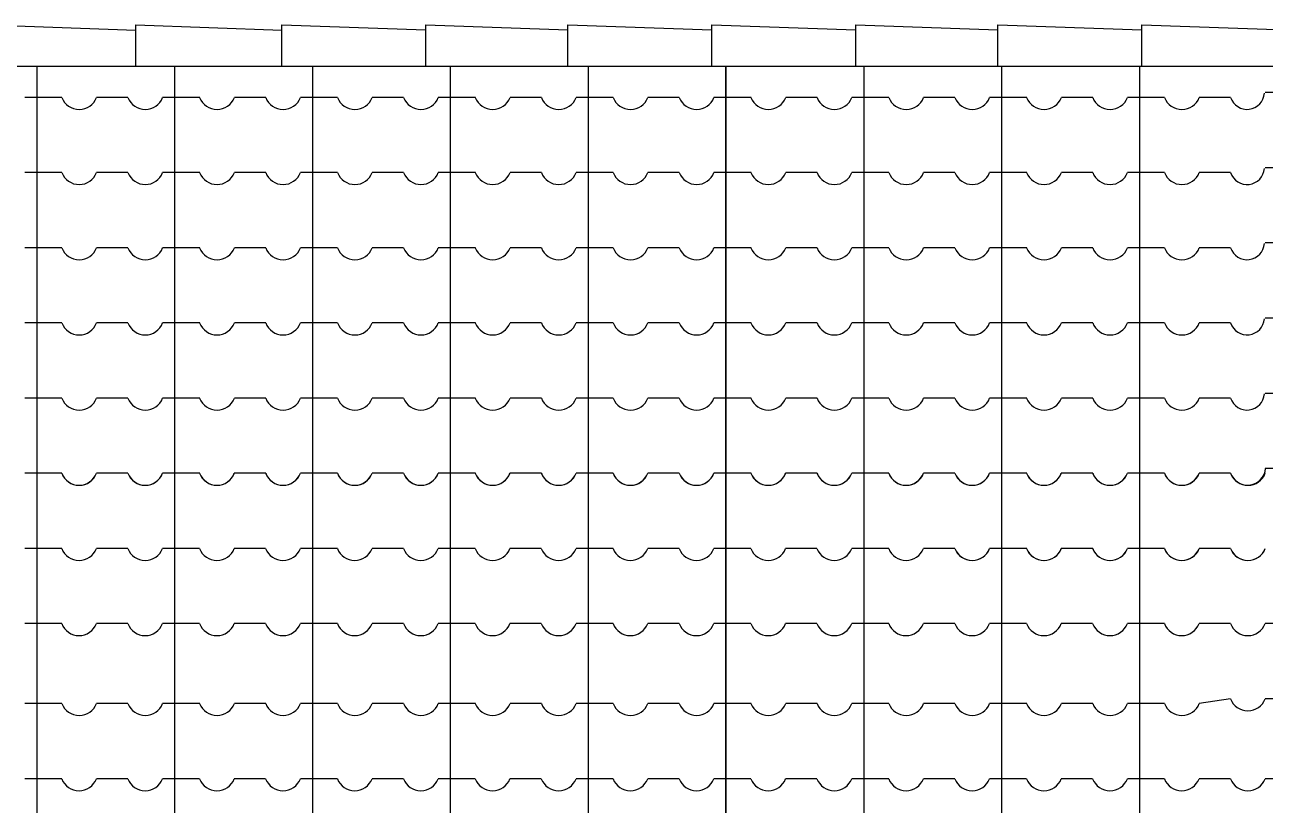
# Model space of a CAD drawing. Extents: x -29 to 75, y 16 to 65.
# Drawn here: x 38.199 to 40.179, y 20.231 to 21.477 of the extents above; entities that cross this region are included whole.
import ezdxf

# ---------------------------------------------------------------- set-up
doc = ezdxf.new("R2010")
doc.units = 0
doc.header["$MEASUREMENT"] = 0
for name, color, linetype in [('CORTE', 244, 'CONTINUOUS'), ('JANELA', 5, 'CONTINUOUS'), ('VISTAP', 244, 'CONTINUOUS')]:
    doc.layers.add(name, color=color, linetype=linetype)

msp = doc.modelspace()

# ---------------------------------------------------------------- linework, layer by layer
at = {"layer": 'CORTE', "color": 1, "linetype": 'Continuous'}
for p, q in [((38.2179, 21.4107), (38.2179, 20.7608)), ((38.4379, 21.4107), (38.4379, 20.7608)), ((38.6579, 21.4107), (38.6579, 20.7608)), ((38.8779, 21.4107), (38.8779, 20.7608)), ((39.0979, 21.4107), (39.0979, 20.7608)), ((39.3179, 21.4107), (39.3179, 20.7608)), ((39.5379, 21.4107), (39.5379, 20.7608)), ((39.7579, 21.4107), (39.7579, 20.5208)), ((39.9779, 21.4107), (39.9779, 20.5208)), ((39.9779, 21.4107), (39.9779, 20.5208)), ((40.1979, 21.3684), (40.1786, 21.3684)), ((38.2181, 21.3608), (38.1988, 21.3608)), ((38.2579, 21.3608), (38.2181, 21.3608)), ((38.3634, 21.3608), (38.3133, 21.3608)), ((38.4381, 21.3608), (38.4188, 21.3608)), ((38.4779, 21.3608), (38.4381, 21.3608)), ((38.5834, 21.3608), (38.5333, 21.3608)), ((38.6581, 21.3608), (38.6388, 21.3608)), ((38.6979, 21.3608), (38.6581, 21.3608)), ((38.8034, 21.3608), (38.7533, 21.3608)), ((38.8781, 21.3608), (38.8588, 21.3608)), ((38.8781, 21.3608), (38.8588, 21.3608)), ((38.9179, 21.3608), (38.8781, 21.3608)), ((38.9179, 21.3608), (38.8781, 21.3608)), ((39.0234, 21.3608), (38.9733, 21.3608)), ((39.0981, 21.3608), (39.0788, 21.3608)), ((39.1379, 21.3608), (39.0981, 21.3608)), ((39.2434, 21.3608), (39.1933, 21.3608)), ((39.3181, 21.3608), (39.2988, 21.3608)), ((39.3579, 21.3608), (39.3181, 21.3608)), ((39.3579, 21.3608), (39.3181, 21.3608)), ((39.3579, 21.3608), (39.3181, 21.3608)), ((39.4634, 21.3608), (39.4133, 21.3608)), ((39.5381, 21.3608), (39.5188, 21.3608)), ((39.5779, 21.3608), (39.5381, 21.3608)), ((39.6834, 21.3608), (39.6333, 21.3608)), ((39.7581, 21.3608), (39.7388, 21.3608)), ((39.7979, 21.3608), (39.7581, 21.3608)), ((39.9034, 21.3608), (39.8533, 21.3608)), ((39.9781, 21.3608), (39.9588, 21.3608)), ((40.0179, 21.3608), (39.9781, 21.3608)), ((40.1234, 21.3608), (40.0733, 21.3608)), ((40.1979, 21.2484), (40.1786, 21.2484)), ((38.2181, 21.2408), (38.1988, 21.2408)), ((38.2579, 21.2408), (38.2181, 21.2408)), ((38.3634, 21.2408), (38.3133, 21.2408)), ((38.4381, 21.2408), (38.4188, 21.2408)), ((38.4779, 21.2408), (38.4381, 21.2408)), ((38.5834, 21.2408), (38.5333, 21.2408)), ((38.6581, 21.2408), (38.6388, 21.2408)), ((38.6979, 21.2408), (38.6581, 21.2408)), ((38.8034, 21.2408), (38.7533, 21.2408)), ((38.8781, 21.2408), (38.8588, 21.2408)), ((38.8781, 21.2408), (38.8588, 21.2408)), ((38.9179, 21.2408), (38.8781, 21.2408)), ((38.9179, 21.2408), (38.8781, 21.2408)), ((39.0234, 21.2408), (38.9733, 21.2408)), ((39.0981, 21.2408), (39.0788, 21.2408)), ((39.1379, 21.2408), (39.0981, 21.2408)), ((39.2434, 21.2408), (39.1933, 21.2408)), ((39.3181, 21.2408), (39.2988, 21.2408)), ((39.3579, 21.2408), (39.3181, 21.2408)), ((39.3579, 21.2408), (39.3181, 21.2408)), ((39.3579, 21.2408), (39.3181, 21.2408)), ((39.4634, 21.2408), (39.4133, 21.2408)), ((39.5381, 21.2408), (39.5188, 21.2408)), ((39.5779, 21.2408), (39.5381, 21.2408)), ((39.6834, 21.2408), (39.6333, 21.2408)), ((39.7581, 21.2408), (39.7388, 21.2408)), ((39.7979, 21.2408), (39.7581, 21.2408)), ((39.9034, 21.2408), (39.8533, 21.2408)), ((39.9781, 21.2408), (39.9588, 21.2408)), ((40.0179, 21.2408), (39.9781, 21.2408)), ((40.1234, 21.2408), (40.0733, 21.2408)), ((40.1979, 21.1284), (40.1786, 21.1284)), ((38.2181, 21.1208), (38.1988, 21.1208)), ((38.2579, 21.1208), (38.2181, 21.1208)), ((38.3634, 21.1208), (38.3133, 21.1208)), ((38.4381, 21.1208), (38.4188, 21.1208)), ((38.4779, 21.1208), (38.4381, 21.1208)), ((38.5834, 21.1208), (38.5333, 21.1208)), ((38.6581, 21.1208), (38.6388, 21.1208)), ((38.6979, 21.1208), (38.6581, 21.1208)), ((38.8034, 21.1208), (38.7533, 21.1208)), ((38.8781, 21.1208), (38.8588, 21.1208)), ((38.8781, 21.1208), (38.8588, 21.1208)), ((38.9179, 21.1208), (38.8781, 21.1208)), ((38.9179, 21.1208), (38.8781, 21.1208)), ((39.0234, 21.1208), (38.9733, 21.1208)), ((39.0981, 21.1208), (39.0788, 21.1208)), ((39.1379, 21.1208), (39.0981, 21.1208)), ((39.2434, 21.1208), (39.1933, 21.1208)), ((39.3181, 21.1208), (39.2988, 21.1208)), ((39.3579, 21.1208), (39.3181, 21.1208)), ((39.3579, 21.1208), (39.3181, 21.1208)), ((39.3579, 21.1208), (39.3181, 21.1208)), ((39.4634, 21.1208), (39.4133, 21.1208)), ((39.5381, 21.1208), (39.5188, 21.1208)), ((39.5779, 21.1208), (39.5381, 21.1208)), ((39.6834, 21.1208), (39.6333, 21.1208)), ((39.7581, 21.1208), (39.7388, 21.1208)), ((39.7979, 21.1208), (39.7581, 21.1208)), ((39.9034, 21.1208), (39.8533, 21.1208)), ((39.9781, 21.1208), (39.9588, 21.1208)), ((40.0179, 21.1208), (39.9781, 21.1208)), ((40.1234, 21.1208), (40.0733, 21.1208)), ((40.1979, 21.0084), (40.1786, 21.0084)), ((38.2181, 21.0008), (38.1988, 21.0008)), ((38.2579, 21.0008), (38.2181, 21.0008)), ((38.3634, 21.0008), (38.3133, 21.0008)), ((38.4381, 21.0008), (38.4188, 21.0008)), ((38.4779, 21.0008), (38.4381, 21.0008)), ((38.5834, 21.0008), (38.5333, 21.0008)), ((38.6581, 21.0008), (38.6388, 21.0008)), ((38.6979, 21.0008), (38.6581, 21.0008)), ((38.8034, 21.0008), (38.7533, 21.0008)), ((38.8781, 21.0008), (38.8588, 21.0008)), ((38.8781, 21.0008), (38.8588, 21.0008)), ((38.9179, 21.0008), (38.8781, 21.0008)), ((38.9179, 21.0008), (38.8781, 21.0008)), ((39.0234, 21.0008), (38.9733, 21.0008)), ((39.0981, 21.0008), (39.0788, 21.0008)), ((39.1379, 21.0008), (39.0981, 21.0008)), ((39.2434, 21.0008), (39.1933, 21.0008)), ((39.3181, 21.0008), (39.2988, 21.0008)), ((39.3579, 21.0008), (39.3181, 21.0008)), ((39.3579, 21.0008), (39.3181, 21.0008)), ((39.3579, 21.0008), (39.3181, 21.0008)), ((39.4634, 21.0008), (39.4133, 21.0008)), ((39.5381, 21.0008), (39.5188, 21.0008)), ((39.5779, 21.0008), (39.5381, 21.0008)), ((39.6834, 21.0008), (39.6333, 21.0008)), ((39.7581, 21.0008), (39.7388, 21.0008)), ((39.7979, 21.0008), (39.7581, 21.0008)), ((39.9034, 21.0008), (39.8533, 21.0008)), ((39.9781, 21.0008), (39.9588, 21.0008)), ((40.0179, 21.0008), (39.9781, 21.0008)), ((40.1234, 21.0008), (40.0733, 21.0008)), ((40.1979, 20.8884), (40.1786, 20.8884)), ((38.2181, 20.8808), (38.1988, 20.8808)), ((38.2579, 20.8808), (38.2181, 20.8808)), ((38.3634, 20.8808), (38.3133, 20.8808)), ((38.4381, 20.8808), (38.4188, 20.8808)), ((38.4779, 20.8808), (38.4381, 20.8808)), ((38.5834, 20.8808), (38.5333, 20.8808)), ((38.6581, 20.8808), (38.6388, 20.8808)), ((38.6979, 20.8808), (38.6581, 20.8808)), ((38.8034, 20.8808), (38.7533, 20.8808)), ((38.8781, 20.8808), (38.8588, 20.8808)), ((38.8781, 20.8808), (38.8588, 20.8808)), ((38.9179, 20.8808), (38.8781, 20.8808)), ((38.9179, 20.8808), (38.8781, 20.8808)), ((39.0234, 20.8808), (38.9733, 20.8808)), ((39.0981, 20.8808), (39.0788, 20.8808)), ((39.1379, 20.8808), (39.0981, 20.8808)), ((39.2434, 20.8808), (39.1933, 20.8808)), ((39.3181, 20.8808), (39.2988, 20.8808)), ((39.3579, 20.8808), (39.3181, 20.8808)), ((39.3579, 20.8808), (39.3181, 20.8808)), ((39.3579, 20.8808), (39.3181, 20.8808)), ((39.4634, 20.8808), (39.4133, 20.8808)), ((39.5381, 20.8808), (39.5188, 20.8808)), ((39.5779, 20.8808), (39.5381, 20.8808)), ((39.6834, 20.8808), (39.6333, 20.8808)), ((39.7581, 20.8808), (39.7388, 20.8808)), ((39.7979, 20.8808), (39.7581, 20.8808)), ((39.9034, 20.8808), (39.8533, 20.8808)), ((39.9781, 20.8808), (39.9588, 20.8808)), ((40.0179, 20.8808), (39.9781, 20.8808)), ((40.1234, 20.8808), (40.0733, 20.8808)), ((40.1979, 20.7684), (40.1786, 20.7684)), ((38.2179, 20.7608), (38.1986, 20.7608)), ((38.2181, 20.7608), (38.1988, 20.7608)), ((38.2179, 20.7608), (38.2179, 20.2732)), ((38.2577, 20.7608), (38.2179, 20.7608)), ((38.2579, 20.7608), (38.2181, 20.7608)), ((38.3632, 20.7608), (38.3131, 20.7608)), ((38.3634, 20.7608), (38.3133, 20.7608)), ((38.4379, 20.7608), (38.4186, 20.7608)), ((38.4381, 20.7608), (38.4188, 20.7608)), ((38.4379, 20.7608), (38.4379, 20.2732)), ((38.4777, 20.7608), (38.4379, 20.7608)), ((38.4779, 20.7608), (38.4381, 20.7608)), ((38.5832, 20.7608), (38.5331, 20.7608)), ((38.5834, 20.7608), (38.5333, 20.7608)), ((38.6579, 20.7608), (38.6386, 20.7608)), ((38.6581, 20.7608), (38.6388, 20.7608)), ((38.6579, 20.7608), (38.6579, 20.2732)), ((38.6977, 20.7608), (38.6579, 20.7608)), ((38.6979, 20.7608), (38.6581, 20.7608)), ((38.8032, 20.7608), (38.7531, 20.7608)), ((38.8034, 20.7608), (38.7533, 20.7608)), ((38.8779, 20.7608), (38.8586, 20.7608)), ((38.8779, 20.7608), (38.8586, 20.7608)), ((38.8781, 20.7608), (38.8588, 20.7608)), ((38.8781, 20.7608), (38.8588, 20.7608)), ((38.8779, 20.7608), (38.8779, 20.2732)), ((38.8779, 20.7608), (38.8779, 20.2732)), ((38.9177, 20.7608), (38.8779, 20.7608)), ((38.9177, 20.7608), (38.8779, 20.7608)), ((38.9179, 20.7608), (38.8781, 20.7608)), ((38.9179, 20.7608), (38.8781, 20.7608)), ((39.0232, 20.7608), (38.9731, 20.7608)), ((39.0234, 20.7608), (38.9733, 20.7608)), ((39.0979, 20.7608), (39.0786, 20.7608)), ((39.0981, 20.7608), (39.0788, 20.7608)), ((39.0979, 20.7608), (39.0979, 20.2732)), ((39.1377, 20.7608), (39.0979, 20.7608)), ((39.1379, 20.7608), (39.0981, 20.7608)), ((39.2432, 20.7608), (39.1931, 20.7608)), ((39.2434, 20.7608), (39.1933, 20.7608)), ((39.3179, 20.7608), (39.2986, 20.7608)), ((39.3181, 20.7608), (39.2988, 20.7608)), ((39.3179, 20.7608), (39.3179, 20.2732)), ((39.3179, 20.7608), (39.3179, 20.2732)), ((39.3179, 20.7608), (39.3179, 20.2732)), ((39.3577, 20.7608), (39.3179, 20.7608)), ((39.3577, 20.7608), (39.3179, 20.7608)), ((39.3179, 20.7608), (39.3179, 20.4008)), ((39.3579, 20.7608), (39.3179, 20.7608)), ((39.3577, 20.7608), (39.3179, 20.7608)), ((39.3579, 20.7608), (39.3181, 20.7608)), ((39.3579, 20.7608), (39.3181, 20.7608)), ((39.4632, 20.7608), (39.4131, 20.7608)), ((39.4634, 20.7608), (39.4133, 20.7608)), ((39.5379, 20.7608), (39.5186, 20.7608)), ((39.5381, 20.7608), (39.5188, 20.7608)), ((39.5379, 20.7608), (39.5379, 20.2732)), ((39.5777, 20.7608), (39.5379, 20.7608)), ((39.5779, 20.7608), (39.5381, 20.7608)), ((39.6832, 20.7608), (39.6331, 20.7608)), ((39.6834, 20.7608), (39.6333, 20.7608)), ((39.7579, 20.7608), (39.7386, 20.7608)), ((39.7581, 20.7608), (39.7388, 20.7608)), ((39.7579, 20.7608), (39.7579, 20.2732)), ((39.7977, 20.7608), (39.7579, 20.7608)), ((39.7979, 20.7608), (39.7581, 20.7608)), ((39.9032, 20.7608), (39.8531, 20.7608)), ((39.9034, 20.7608), (39.8533, 20.7608)), ((39.9779, 20.7608), (39.9586, 20.7608)), ((39.9781, 20.7608), (39.9588, 20.7608)), ((39.9779, 20.7608), (39.9779, 20.2732)), ((40.0177, 20.7608), (39.9779, 20.7608)), ((40.0179, 20.7608), (39.9781, 20.7608)), ((40.1232, 20.7608), (40.0731, 20.7608)), ((40.1234, 20.7608), (40.0733, 20.7608)), ((38.2179, 20.6408), (38.1986, 20.6408)), ((38.2577, 20.6408), (38.2179, 20.6408)), ((38.3632, 20.6408), (38.3131, 20.6408)), ((38.4379, 20.6408), (38.4186, 20.6408)), ((38.4777, 20.6408), (38.4379, 20.6408)), ((38.5832, 20.6408), (38.5331, 20.6408)), ((38.6579, 20.6408), (38.6386, 20.6408)), ((38.6977, 20.6408), (38.6579, 20.6408)), ((38.8032, 20.6408), (38.7531, 20.6408)), ((38.8779, 20.6408), (38.8586, 20.6408)), ((38.8779, 20.6408), (38.8586, 20.6408)), ((38.9177, 20.6408), (38.8779, 20.6408)), ((38.9177, 20.6408), (38.8779, 20.6408)), ((39.0232, 20.6408), (38.9731, 20.6408)), ((39.0979, 20.6408), (39.0786, 20.6408)), ((39.1377, 20.6408), (39.0979, 20.6408)), ((39.2432, 20.6408), (39.1931, 20.6408)), ((39.3179, 20.6408), (39.2986, 20.6408)), ((39.3577, 20.6408), (39.3179, 20.6408)), ((39.3577, 20.6408), (39.3179, 20.6408)), ((39.4632, 20.6408), (39.4131, 20.6408)), ((39.5379, 20.6408), (39.5186, 20.6408)), ((39.5777, 20.6408), (39.5379, 20.6408)), ((39.6832, 20.6408), (39.6331, 20.6408)), ((39.7579, 20.6408), (39.7386, 20.6408)), ((39.7581, 20.6408), (39.7388, 20.6408)), ((39.7977, 20.6408), (39.7579, 20.6408)), ((39.7979, 20.6408), (39.7581, 20.6408)), ((39.9032, 20.6408), (39.8531, 20.6408)), ((39.9034, 20.6408), (39.8533, 20.6408)), ((39.9779, 20.6408), (39.9586, 20.6408)), ((39.9781, 20.6408), (39.9588, 20.6408)), ((39.9781, 20.6408), (39.9588, 20.6408)), ((40.0177, 20.6408), (39.9779, 20.6408)), ((40.0179, 20.6408), (39.9781, 20.6408)), ((40.0179, 20.6408), (39.9781, 20.6408)), ((40.1232, 20.6408), (40.0731, 20.6408)), ((40.1234, 20.6408), (40.0733, 20.6408)), ((38.2179, 20.5208), (38.1986, 20.5208)), ((38.2577, 20.5208), (38.2179, 20.5208)), ((38.3632, 20.5208), (38.3131, 20.5208)), ((38.4379, 20.5208), (38.4186, 20.5208)), ((38.4777, 20.5208), (38.4379, 20.5208)), ((38.5832, 20.5208), (38.5331, 20.5208)), ((38.6579, 20.5208), (38.6386, 20.5208)), ((38.6977, 20.5208), (38.6579, 20.5208)), ((38.8032, 20.5208), (38.7531, 20.5208)), ((38.8779, 20.5208), (38.8586, 20.5208)), ((38.8779, 20.5208), (38.8586, 20.5208)), ((38.9177, 20.5208), (38.8779, 20.5208)), ((38.9177, 20.5208), (38.8779, 20.5208)), ((39.0232, 20.5208), (38.9731, 20.5208)), ((39.0979, 20.5208), (39.0786, 20.5208)), ((39.1377, 20.5208), (39.0979, 20.5208)), ((39.2432, 20.5208), (39.1931, 20.5208)), ((39.3179, 20.5208), (39.2986, 20.5208)), ((39.3577, 20.5208), (39.3179, 20.5208)), ((39.3577, 20.5208), (39.3179, 20.5208)), ((39.4632, 20.5208), (39.4131, 20.5208)), ((39.5379, 20.5208), (39.5186, 20.5208)), ((39.5777, 20.5208), (39.5379, 20.5208)), ((39.6832, 20.5208), (39.6331, 20.5208)), ((39.7579, 20.5208), (39.7386, 20.5208)), ((39.7579, 20.5208), (39.7386, 20.5208)), ((39.7579, 20.5208), (39.7386, 20.5208)), ((39.7977, 20.5208), (39.7579, 20.5208)), ((39.7977, 20.5208), (39.7579, 20.5208)), ((39.7977, 20.5208), (39.7579, 20.5208)), ((39.9032, 20.5208), (39.8531, 20.5208)), ((39.9032, 20.5208), (39.8531, 20.5208)), ((39.9032, 20.5208), (39.8531, 20.5208)), ((39.9779, 20.5208), (39.9586, 20.5208)), ((39.9779, 20.5208), (39.9586, 20.5208)), ((39.9779, 20.5208), (39.9586, 20.5208)), ((39.9779, 20.5208), (39.9586, 20.5208)), ((39.9779, 20.5208), (39.9586, 20.5208)), ((40.0177, 20.5208), (39.9779, 20.5208)), ((40.0177, 20.5208), (39.9779, 20.5208)), ((40.0177, 20.5208), (39.9779, 20.5208)), ((40.0177, 20.5208), (39.9779, 20.5208)), ((40.0177, 20.5208), (39.9779, 20.5208)), ((40.1232, 20.5208), (40.0731, 20.5208)), ((40.1232, 20.5208), (40.0731, 20.5208)), ((40.1232, 20.5208), (40.0731, 20.5208)), ((40.1979, 20.5208), (40.1786, 20.5208)), ((40.1979, 20.5208), (40.1786, 20.5208)), ((38.2179, 20.505), (38.2179, 19.7855)), ((38.4379, 20.5067), (38.4379, 19.7855)), ((39.7579, 20.505), (39.7579, 19.7855)), ((39.9779, 20.5067), (39.9779, 19.7855)), ((38.2181, 20.3932), (38.1988, 20.3932)), ((38.2579, 20.3932), (38.2181, 20.3932)), ((38.3634, 20.3932), (38.3133, 20.3932)), ((38.4381, 20.3932), (38.4188, 20.3932)), ((38.4779, 20.3932), (38.4381, 20.3932)), ((38.5834, 20.3932), (38.5333, 20.3932)), ((38.6581, 20.3932), (38.6388, 20.3932)), ((38.6579, 20.3986), (38.6579, 19.7855)), ((38.6979, 20.3932), (38.6581, 20.3932)), ((38.8034, 20.3932), (38.7533, 20.3932)), ((38.8781, 20.3932), (38.8588, 20.3932)), ((38.8781, 20.3932), (38.8588, 20.3932)), ((38.9179, 20.3932), (38.8781, 20.3932)), ((38.9179, 20.3932), (38.8781, 20.3932)), ((39.0234, 20.3932), (38.9733, 20.3932)), ((39.0981, 20.3932), (39.0788, 20.3932)), ((39.0979, 20.3986), (39.0979, 19.7855)), ((39.1379, 20.3932), (39.0981, 20.3932)), ((39.2434, 20.3932), (39.1933, 20.3932)), ((39.3181, 20.3932), (39.2988, 20.3932)), ((39.3579, 20.3932), (39.3181, 20.3932)), ((39.3579, 20.3932), (39.3181, 20.3932)), ((39.4634, 20.3932), (39.4133, 20.3932)), ((39.5381, 20.3932), (39.5188, 20.3932)), ((39.5379, 20.395), (39.5379, 19.7855)), ((39.5779, 20.3932), (39.5381, 20.3932)), ((39.6834, 20.3932), (39.6333, 20.3932)), ((39.7581, 20.3932), (39.7388, 20.3932)), ((39.7979, 20.3932), (39.7581, 20.3932)), ((39.9034, 20.3932), (39.8533, 20.3932)), ((39.9781, 20.3932), (39.9588, 20.3932)), ((40.0179, 20.3932), (39.9781, 20.3932)), ((40.1979, 20.4008), (40.1786, 20.4008)), ((38.8779, 20.2904), (38.8779, 19.7855)), ((39.3179, 20.2904), (39.3179, 19.7855)), ((39.3179, 20.2852), (39.3179, 19.9132)), ((38.2179, 20.2732), (38.1986, 20.2732)), ((38.2179, 20.2732), (38.1986, 20.2732)), ((38.2577, 20.2732), (38.2179, 20.2732)), ((38.2577, 20.2732), (38.2179, 20.2732)), ((38.3632, 20.2732), (38.3131, 20.2732)), ((38.3632, 20.2732), (38.3131, 20.2732)), ((38.4379, 20.2732), (38.4186, 20.2732)), ((38.4379, 20.2732), (38.4186, 20.2732)), ((38.4777, 20.2732), (38.4379, 20.2732)), ((38.4777, 20.2732), (38.4379, 20.2732)), ((38.5832, 20.2732), (38.5331, 20.2732)), ((38.5832, 20.2732), (38.5331, 20.2732)), ((38.6579, 20.2732), (38.6386, 20.2732)), ((38.6579, 20.2732), (38.6386, 20.2732)), ((38.6977, 20.2732), (38.6579, 20.2732)), ((38.6977, 20.2732), (38.6579, 20.2732)), ((38.8032, 20.2732), (38.7531, 20.2732)), ((38.8032, 20.2732), (38.7531, 20.2732)), ((38.8779, 20.2732), (38.8586, 20.2732)), ((38.8779, 20.2732), (38.8586, 20.2732)), ((38.8779, 20.2732), (38.8586, 20.2732)), ((38.8779, 20.2732), (38.8586, 20.2732)), ((38.9177, 20.2732), (38.8779, 20.2732)), ((38.9177, 20.2732), (38.8779, 20.2732)), ((38.9177, 20.2732), (38.8779, 20.2732)), ((38.9177, 20.2732), (38.8779, 20.2732)), ((39.0232, 20.2732), (38.9731, 20.2732)), ((39.0232, 20.2732), (38.9731, 20.2732)), ((39.0979, 20.2732), (39.0786, 20.2732)), ((39.0979, 20.2732), (39.0786, 20.2732)), ((39.1377, 20.2732), (39.0979, 20.2732)), ((39.1377, 20.2732), (39.0979, 20.2732)), ((39.2432, 20.2732), (39.1931, 20.2732)), ((39.2432, 20.2732), (39.1931, 20.2732)), ((39.3179, 20.2732), (39.2986, 20.2732)), ((39.3179, 20.2732), (39.2986, 20.2732)), ((39.3577, 20.2732), (39.3179, 20.2732)), ((39.3577, 20.2732), (39.3179, 20.2732)), ((39.3577, 20.2732), (39.3179, 20.2732)), ((39.3577, 20.2732), (39.3179, 20.2732)), ((39.3179, 20.2732), (39.3179, 19.7855)), ((39.3577, 20.2732), (39.3179, 20.2732)), ((39.3577, 20.2732), (39.3179, 20.2732)), ((39.4632, 20.2732), (39.4131, 20.2732)), ((39.4632, 20.2732), (39.4131, 20.2732)), ((39.5379, 20.2732), (39.5186, 20.2732)), ((39.5379, 20.2732), (39.5186, 20.2732)), ((39.5777, 20.2732), (39.5379, 20.2732)), ((39.5777, 20.2732), (39.5379, 20.2732)), ((39.6832, 20.2732), (39.6331, 20.2732)), ((39.6832, 20.2732), (39.6331, 20.2732)), ((39.7579, 20.2732), (39.7386, 20.2732)), ((39.7579, 20.2732), (39.7386, 20.2732)), ((39.7977, 20.2732), (39.7579, 20.2732)), ((39.7977, 20.2732), (39.7579, 20.2732)), ((39.9032, 20.2732), (39.8531, 20.2732)), ((39.9032, 20.2732), (39.8531, 20.2732)), ((39.9779, 20.2732), (39.9586, 20.2732)), ((39.9779, 20.2732), (39.9586, 20.2732)), ((40.0177, 20.2732), (39.9779, 20.2732)), ((40.0177, 20.2732), (39.9779, 20.2732)), ((40.1232, 20.2732), (40.0731, 20.2732)), ((40.1232, 20.2732), (40.0731, 20.2732)), ((40.1979, 20.2732), (40.1786, 20.2732)), ((40.1979, 20.2732), (40.1786, 20.2732))]:
    msp.add_line(p, q, dxfattribs=at)
for centre, radius, start, end in [((40.1497, 21.3694), 0.0277, 198.1442, 355.9472), ((38.2856, 21.3714), 0.0297, 201.0517, 338.9483), ((38.3911, 21.3714), 0.0297, 201.0517, 338.9483), ((38.5056, 21.3714), 0.0297, 201.0517, 338.9483), ((38.6111, 21.3714), 0.0297, 201.0517, 338.9483), ((38.7256, 21.3714), 0.0297, 201.0517, 338.9483), ((38.8311, 21.3714), 0.0297, 201.0517, 338.9483), ((38.8311, 21.3714), 0.0297, 201.0517, 338.9483), ((38.9456, 21.3714), 0.0297, 201.0517, 338.9483), ((39.0511, 21.3714), 0.0297, 201.0517, 338.9483), ((39.1656, 21.3714), 0.0297, 201.0517, 338.9483), ((39.2711, 21.3714), 0.0297, 201.0517, 338.9483), ((39.3856, 21.3714), 0.0297, 201.0517, 338.9483), ((39.4911, 21.3714), 0.0297, 201.0517, 338.9483), ((39.6056, 21.3714), 0.0297, 201.0517, 338.9483), ((39.7111, 21.3714), 0.0297, 201.0517, 338.9483), ((39.8256, 21.3714), 0.0297, 201.0517, 338.9483), ((39.9311, 21.3714), 0.0297, 201.0517, 338.9483), ((40.0456, 21.3714), 0.0297, 201.0517, 338.9483), ((40.1497, 21.2494), 0.0277, 198.1442, 355.9472), ((38.2856, 21.2514), 0.0297, 201.0517, 338.9483), ((38.3911, 21.2514), 0.0297, 201.0517, 338.9483), ((38.5056, 21.2514), 0.0297, 201.0517, 338.9483), ((38.6111, 21.2514), 0.0297, 201.0517, 338.9483), ((38.7256, 21.2514), 0.0297, 201.0517, 338.9483), ((38.8311, 21.2514), 0.0297, 201.0517, 338.9483), ((38.8311, 21.2514), 0.0297, 201.0517, 338.9483), ((38.9456, 21.2514), 0.0297, 201.0517, 338.9483), ((39.0511, 21.2514), 0.0297, 201.0517, 338.9483), ((39.1656, 21.2514), 0.0297, 201.0517, 338.9483), ((39.2711, 21.2514), 0.0297, 201.0517, 338.9483), ((39.3856, 21.2514), 0.0297, 201.0517, 338.9483), ((39.4911, 21.2514), 0.0297, 201.0517, 338.9483), ((39.6056, 21.2514), 0.0297, 201.0517, 338.9483), ((39.7111, 21.2514), 0.0297, 201.0517, 338.9483), ((39.8256, 21.2514), 0.0297, 201.0517, 338.9483), ((39.9311, 21.2514), 0.0297, 201.0517, 338.9483), ((40.0456, 21.2514), 0.0297, 201.0517, 338.9483), ((40.1497, 21.1294), 0.0277, 198.1442, 355.9472), ((38.2856, 21.1314), 0.0297, 201.0517, 338.9483), ((38.3911, 21.1314), 0.0297, 201.0517, 338.9483), ((38.5056, 21.1314), 0.0297, 201.0517, 338.9483), ((38.6111, 21.1314), 0.0297, 201.0517, 338.9483), ((38.7256, 21.1314), 0.0297, 201.0517, 338.9483), ((38.8311, 21.1314), 0.0297, 201.0517, 338.9483), ((38.8311, 21.1314), 0.0297, 201.0517, 338.9483), ((38.9456, 21.1314), 0.0297, 201.0517, 338.9483), ((39.0511, 21.1314), 0.0297, 201.0517, 338.9483), ((39.1656, 21.1314), 0.0297, 201.0517, 338.9483), ((39.2711, 21.1314), 0.0297, 201.0517, 338.9483), ((39.3856, 21.1314), 0.0297, 201.0517, 338.9483), ((39.4911, 21.1314), 0.0297, 201.0517, 338.9483), ((39.6056, 21.1314), 0.0297, 201.0517, 338.9483), ((39.7111, 21.1314), 0.0297, 201.0517, 338.9483), ((39.8256, 21.1314), 0.0297, 201.0517, 338.9483), ((39.9311, 21.1314), 0.0297, 201.0517, 338.9483), ((40.0456, 21.1314), 0.0297, 201.0517, 338.9483), ((40.1497, 21.0094), 0.0277, 198.1442, 355.9472), ((38.2856, 21.0114), 0.0297, 201.0517, 338.9483), ((38.3911, 21.0114), 0.0297, 201.0517, 338.9483), ((38.5056, 21.0114), 0.0297, 201.0517, 338.9483), ((38.6111, 21.0114), 0.0297, 201.0517, 338.9483), ((38.7256, 21.0114), 0.0297, 201.0517, 338.9483), ((38.8311, 21.0114), 0.0297, 201.0517, 338.9483), ((38.8311, 21.0114), 0.0297, 201.0517, 338.9483), ((38.9456, 21.0114), 0.0297, 201.0517, 338.9483), ((39.0511, 21.0114), 0.0297, 201.0517, 338.9483), ((39.1656, 21.0114), 0.0297, 201.0517, 338.9483), ((39.2711, 21.0114), 0.0297, 201.0517, 338.9483), ((39.3856, 21.0114), 0.0297, 201.0517, 338.9483), ((39.4911, 21.0114), 0.0297, 201.0517, 338.9483), ((39.6056, 21.0114), 0.0297, 201.0517, 338.9483), ((39.7111, 21.0114), 0.0297, 201.0517, 338.9483), ((39.8256, 21.0114), 0.0297, 201.0517, 338.9483), ((39.9311, 21.0114), 0.0297, 201.0517, 338.9483), ((40.0456, 21.0114), 0.0297, 201.0517, 338.9483), ((40.1497, 20.8894), 0.0277, 198.1442, 355.9472), ((38.2856, 20.8914), 0.0297, 201.0517, 338.9483), ((38.3911, 20.8914), 0.0297, 201.0517, 338.9483), ((38.5056, 20.8914), 0.0297, 201.0517, 338.9483), ((38.6111, 20.8914), 0.0297, 201.0517, 338.9483), ((38.7256, 20.8914), 0.0297, 201.0517, 338.9483), ((38.8311, 20.8914), 0.0297, 201.0517, 338.9483), ((38.8311, 20.8914), 0.0297, 201.0517, 338.9483), ((38.9456, 20.8914), 0.0297, 201.0517, 338.9483), ((39.0511, 20.8914), 0.0297, 201.0517, 338.9483), ((39.1656, 20.8914), 0.0297, 201.0517, 338.9483), ((39.2711, 20.8914), 0.0297, 201.0517, 338.9483), ((39.3856, 20.8914), 0.0297, 201.0517, 338.9483), ((39.4911, 20.8914), 0.0297, 201.0517, 338.9483), ((39.6056, 20.8914), 0.0297, 201.0517, 338.9483), ((39.7111, 20.8914), 0.0297, 201.0517, 338.9483), ((39.8256, 20.8914), 0.0297, 201.0517, 338.9483), ((39.9311, 20.8914), 0.0297, 201.0517, 338.9483), ((40.0456, 20.8914), 0.0297, 201.0517, 338.9483), ((40.1504, 20.7707), 0.0289, 200.0673, 355.3256), ((38.2854, 20.7714), 0.0297, 201.0517, 338.9483), ((38.2856, 20.7714), 0.0297, 201.0517, 338.9483), ((38.3909, 20.7714), 0.0297, 201.0517, 338.9483), ((38.3911, 20.7714), 0.0297, 201.0517, 338.9483), ((38.5054, 20.7714), 0.0297, 201.0517, 338.9483), ((38.5056, 20.7714), 0.0297, 201.0517, 338.9483), ((38.6109, 20.7714), 0.0297, 201.0517, 338.9483), ((38.6111, 20.7714), 0.0297, 201.0517, 338.9483), ((38.7254, 20.7714), 0.0297, 201.0517, 338.9483), ((38.7256, 20.7714), 0.0297, 201.0517, 338.9483), ((38.8309, 20.7714), 0.0297, 201.0517, 338.9483), ((38.8309, 20.7714), 0.0297, 201.0517, 338.9483), ((38.8311, 20.7714), 0.0297, 201.0517, 338.9483), ((38.8311, 20.7714), 0.0297, 201.0517, 338.9483), ((38.9454, 20.7714), 0.0297, 201.0517, 338.9483), ((38.9456, 20.7714), 0.0297, 201.0517, 338.9483), ((39.0509, 20.7714), 0.0297, 201.0517, 338.9483), ((39.0511, 20.7714), 0.0297, 201.0517, 338.9483), ((39.1654, 20.7714), 0.0297, 201.0517, 338.9483), ((39.1656, 20.7714), 0.0297, 201.0517, 338.9483), ((39.2709, 20.7714), 0.0297, 201.0517, 338.9483), ((39.2711, 20.7714), 0.0297, 201.0517, 338.9483), ((39.3854, 20.7714), 0.0297, 201.0517, 338.9483), ((39.3856, 20.7714), 0.0297, 201.0517, 338.9483), ((39.4909, 20.7714), 0.0297, 201.0517, 338.9483), ((39.4911, 20.7714), 0.0297, 201.0517, 338.9483), ((39.6054, 20.7714), 0.0297, 201.0517, 338.9483), ((39.6056, 20.7714), 0.0297, 201.0517, 338.9483), ((39.7109, 20.7714), 0.0297, 201.0517, 338.9483), ((39.7111, 20.7714), 0.0297, 201.0517, 338.9483), ((39.8254, 20.7714), 0.0297, 201.0517, 338.9483), ((39.8256, 20.7714), 0.0297, 201.0517, 338.9483), ((39.9309, 20.7714), 0.0297, 201.0517, 338.9483), ((39.9311, 20.7714), 0.0297, 201.0517, 338.9483), ((40.0454, 20.7714), 0.0297, 201.0517, 338.9483), ((40.0456, 20.7714), 0.0297, 201.0517, 338.9483), ((40.1511, 20.7714), 0.0297, 201.0517, 338.9483), ((38.2854, 20.6514), 0.0297, 201.0517, 338.9483), ((38.3909, 20.6514), 0.0297, 201.0517, 338.9483), ((38.5054, 20.6514), 0.0297, 201.0517, 338.9483), ((38.6109, 20.6514), 0.0297, 201.0517, 338.9483), ((38.7254, 20.6514), 0.0297, 201.0517, 338.9483), ((38.8309, 20.6514), 0.0297, 201.0517, 338.9483), ((38.8309, 20.6514), 0.0297, 201.0517, 338.9483), ((38.9454, 20.6514), 0.0297, 201.0517, 338.9483), ((39.0509, 20.6514), 0.0297, 201.0517, 338.9483), ((39.1654, 20.6514), 0.0297, 201.0517, 338.9483), ((39.2709, 20.6514), 0.0297, 201.0517, 338.9483), ((39.3854, 20.6514), 0.0297, 201.0517, 338.9483), ((39.4909, 20.6514), 0.0297, 201.0517, 338.9483), ((39.6054, 20.6514), 0.0297, 201.0517, 338.9483), ((39.7109, 20.6514), 0.0297, 201.0517, 338.9483), ((39.7111, 20.6514), 0.0297, 201.0517, 338.9483), ((39.8254, 20.6514), 0.0297, 201.0517, 338.9483), ((39.8256, 20.6514), 0.0297, 201.0517, 338.9483), ((39.9309, 20.6514), 0.0297, 201.0517, 338.9483), ((39.9311, 20.6514), 0.0297, 201.0517, 338.9483), ((39.9311, 20.6514), 0.0297, 201.0517, 338.9483), ((40.0454, 20.6514), 0.0297, 201.0517, 338.9483), ((40.0456, 20.6514), 0.0297, 201.0517, 338.9483), ((40.1509, 20.6514), 0.0297, 201.0517, 338.9483), ((40.1511, 20.6514), 0.0297, 201.0517, 338.9483), ((38.2854, 20.5314), 0.0297, 201.0517, 338.9483), ((38.3909, 20.5314), 0.0297, 201.0517, 338.9483), ((38.5054, 20.5314), 0.0297, 201.0517, 338.9483), ((38.6109, 20.5314), 0.0297, 201.0517, 338.9483), ((38.7254, 20.5314), 0.0297, 201.0517, 338.9483), ((38.8309, 20.5314), 0.0297, 201.0517, 338.9483), ((38.8309, 20.5314), 0.0297, 201.0517, 338.9483), ((38.9454, 20.5314), 0.0297, 201.0517, 338.9483), ((39.0509, 20.5314), 0.0297, 201.0517, 338.9483), ((39.1654, 20.5314), 0.0297, 201.0517, 338.9483), ((39.2709, 20.5314), 0.0297, 201.0517, 338.9483), ((39.3854, 20.5314), 0.0297, 201.0517, 338.9483), ((39.4909, 20.5314), 0.0297, 201.0517, 338.9483), ((39.6054, 20.5314), 0.0297, 201.0517, 338.9483), ((39.7109, 20.5314), 0.0297, 201.0517, 338.9483), ((39.7109, 20.5314), 0.0297, 201.0517, 338.9483), ((39.7109, 20.5314), 0.0297, 201.0517, 338.9483), ((39.8254, 20.5314), 0.0297, 201.0517, 338.9483), ((39.8254, 20.5314), 0.0297, 201.0517, 338.9483), ((39.8254, 20.5314), 0.0297, 201.0517, 338.9483), ((39.9309, 20.5314), 0.0297, 201.0517, 338.9483), ((39.9309, 20.5314), 0.0297, 201.0517, 338.9483), ((39.9309, 20.5314), 0.0297, 201.0517, 338.9483), ((39.9309, 20.5314), 0.0297, 201.0517, 338.9483), ((39.9309, 20.5314), 0.0297, 201.0517, 338.9483), ((40.0454, 20.5314), 0.0297, 201.0517, 338.9483), ((40.0454, 20.5314), 0.0297, 201.0517, 338.9483), ((40.0454, 20.5314), 0.0297, 201.0517, 338.9483), ((40.1509, 20.5314), 0.0297, 201.0517, 338.9483), ((40.1509, 20.5314), 0.0297, 201.0517, 338.9483), ((40.1509, 20.5314), 0.0297, 201.0517, 338.9483), ((38.2856, 20.4038), 0.0297, 201.0517, 338.9483), ((38.3911, 20.4038), 0.0297, 201.0517, 338.9483), ((38.5056, 20.4038), 0.0297, 201.0517, 338.9483), ((38.6111, 20.4038), 0.0297, 201.0517, 338.9483), ((38.7256, 20.4038), 0.0297, 201.0517, 338.9483), ((38.8311, 20.4038), 0.0297, 201.0517, 338.9483), ((38.8311, 20.4038), 0.0297, 201.0517, 338.9483), ((38.9456, 20.4038), 0.0297, 201.0517, 338.9483), ((39.0511, 20.4038), 0.0297, 201.0517, 338.9483), ((39.1656, 20.4038), 0.0297, 201.0517, 338.9483), ((39.2711, 20.4038), 0.0297, 201.0517, 338.9483), ((39.3856, 20.4038), 0.0297, 201.0517, 338.9483), ((39.4911, 20.4038), 0.0297, 201.0517, 338.9483), ((39.6056, 20.4038), 0.0297, 201.0517, 338.9483), ((39.7111, 20.4038), 0.0297, 201.0517, 338.9483), ((39.8256, 20.4038), 0.0297, 201.0517, 338.9483), ((39.9311, 20.4038), 0.0297, 201.0517, 338.9483), ((40.0456, 20.4038), 0.0297, 201.0517, 338.9483), ((40.1509, 20.4114), 0.0297, 201.0517, 338.9483), ((38.2854, 20.2838), 0.0297, 201.0517, 338.9483), ((38.2854, 20.2838), 0.0297, 201.0517, 338.9483), ((38.3909, 20.2838), 0.0297, 201.0517, 338.9483), ((38.3909, 20.2838), 0.0297, 201.0517, 338.9483), ((38.5054, 20.2838), 0.0297, 201.0517, 338.9483), ((38.5054, 20.2838), 0.0297, 201.0517, 338.9483), ((38.6109, 20.2838), 0.0297, 201.0517, 338.9483), ((38.6109, 20.2838), 0.0297, 201.0517, 338.9483), ((38.7254, 20.2838), 0.0297, 201.0517, 338.9483), ((38.7254, 20.2838), 0.0297, 201.0517, 338.9483), ((38.8309, 20.2838), 0.0297, 201.0517, 338.9483), ((38.8309, 20.2838), 0.0297, 201.0517, 338.9483), ((38.8309, 20.2838), 0.0297, 201.0517, 338.9483), ((38.8309, 20.2838), 0.0297, 201.0517, 338.9483), ((38.9454, 20.2838), 0.0297, 201.0517, 338.9483), ((38.9454, 20.2838), 0.0297, 201.0517, 338.9483), ((39.0509, 20.2838), 0.0297, 201.0517, 338.9483), ((39.0509, 20.2838), 0.0297, 201.0517, 338.9483), ((39.1654, 20.2838), 0.0297, 201.0517, 338.9483), ((39.1654, 20.2838), 0.0297, 201.0517, 338.9483), ((39.2709, 20.2838), 0.0297, 201.0517, 338.9483), ((39.2709, 20.2838), 0.0297, 201.0517, 338.9483), ((39.3854, 20.2838), 0.0297, 201.0517, 338.9483), ((39.3854, 20.2838), 0.0297, 201.0517, 338.9483), ((39.4909, 20.2838), 0.0297, 201.0517, 338.9483), ((39.4909, 20.2838), 0.0297, 201.0517, 338.9483), ((39.6054, 20.2838), 0.0297, 201.0517, 338.9483), ((39.6054, 20.2838), 0.0297, 201.0517, 338.9483), ((39.7109, 20.2838), 0.0297, 201.0517, 338.9483), ((39.7109, 20.2838), 0.0297, 201.0517, 338.9483), ((39.8254, 20.2838), 0.0297, 201.0517, 338.9483), ((39.8254, 20.2838), 0.0297, 201.0517, 338.9483), ((39.9309, 20.2838), 0.0297, 201.0517, 338.9483), ((39.9309, 20.2838), 0.0297, 201.0517, 338.9483), ((40.0454, 20.2838), 0.0297, 201.0517, 338.9483), ((40.0454, 20.2838), 0.0297, 201.0517, 338.9483), ((40.1509, 20.2838), 0.0297, 201.0517, 338.9483), ((40.1509, 20.2838), 0.0297, 201.0517, 338.9483)]:
    msp.add_arc(centre, radius, start, end, dxfattribs=at)
at = {"layer": 'JANELA', "color": 244}
msp.add_line((40.1232, 20.4008), (40.0733, 20.3932), dxfattribs=at)
at = {"layer": 'VISTAP', "color": 1, "linetype": 'Continuous'}
for p, q in [((38.1336, 21.4767), (38.3759, 21.468)), ((38.3759, 21.4767), (38.609, 21.4683)), ((38.3759, 21.4108), (38.3759, 21.4767)), ((38.609, 21.4767), (38.839, 21.4684)), ((38.609, 21.4108), (38.609, 21.4767)), ((38.839, 21.4767), (39.0654, 21.4685)), ((38.839, 21.4108), (38.839, 21.4767)), ((39.0654, 21.4767), (39.2954, 21.4684)), ((39.0654, 21.4108), (39.0654, 21.4767)), ((39.2954, 21.4767), (39.5254, 21.4684)), ((39.2954, 21.4108), (39.2954, 21.4767)), ((39.5254, 21.4767), (39.7518, 21.4685)), ((39.5254, 21.4108), (39.5254, 21.4767)), ((39.7518, 21.4767), (39.9818, 21.4684)), ((39.7518, 21.4108), (39.7518, 21.4767)), ((39.9818, 21.4767), (40.2118, 21.4684)), ((39.9818, 21.4108), (39.9818, 21.4767)), ((38.0911, 21.4107), (38.3612, 21.4107)), ((38.3211, 21.4107), (41.1351, 21.4107)), ((39.3179, 20.7608), (39.3179, 21.4107)), ((39.3179, 20.2732), (39.3179, 20.7608)), ((39.3179, 19.7855), (39.3179, 20.2732))]:
    msp.add_line(p, q, dxfattribs=at)

doc.saveas('drawing.dxf')
